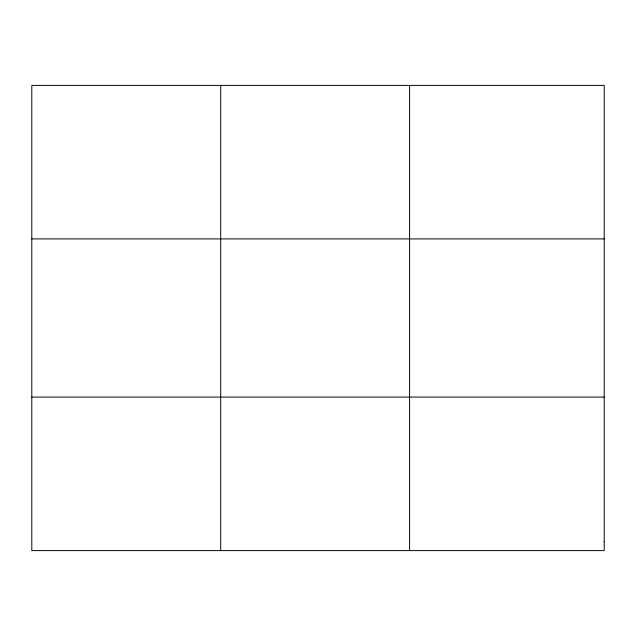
<?xml version="1.0" encoding="UTF-8"?>
<svg xmlns="http://www.w3.org/2000/svg" width="636" height="636" viewBox="0 0 636 636"><rect width="100%" height="100%" fill="white"/><g stroke="black" fill="none" stroke-linecap="round" stroke-linejoin="round"><path stroke-width="0.95" d="M220.692 550.609L220.692 85.391M409.584 550.609L409.584 85.391M31.8 238.913L604.2 238.913M31.8 397.087L604.2 397.087M604.2 541.578L604.2 550.609L31.8 550.609L31.8 85.391L604.2 85.391L604.2 541.578"/></g></svg>
